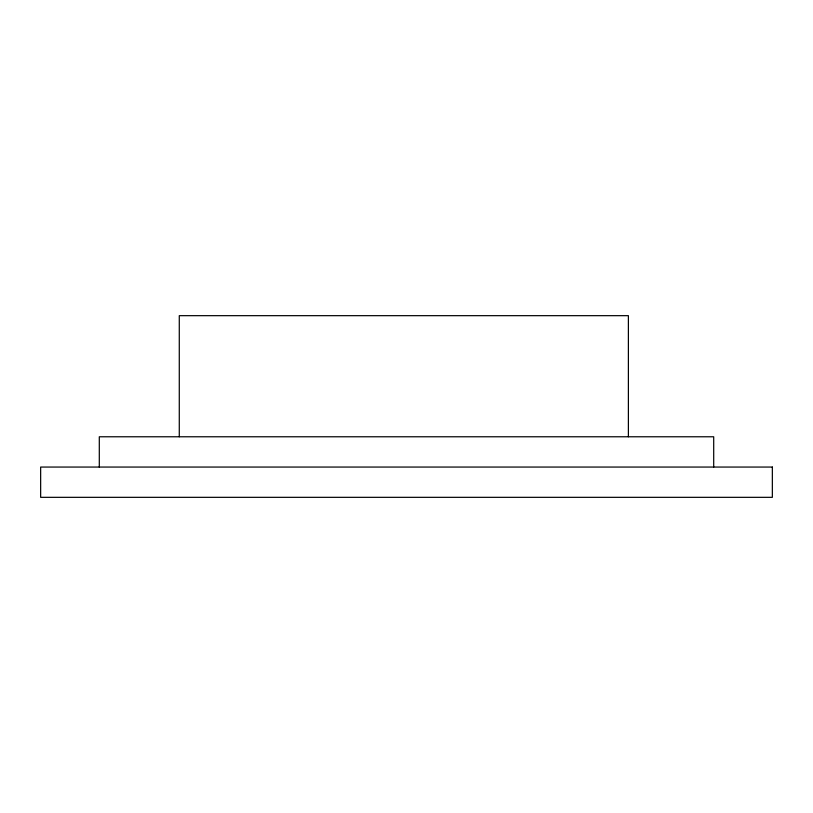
<?xml version="1.0" encoding="UTF-8"?>
<svg xmlns="http://www.w3.org/2000/svg" width="813" height="813" viewBox="0 0 813 813"><rect width="100%" height="100%" fill="white"/><g stroke="black" fill="none" stroke-linecap="round" stroke-linejoin="round"><path stroke-width="1.22" d="M713.702 467.058L713.702 436.774L99.298 436.774L99.298 467.058M628.388 436.774L628.388 315.668L179.277 315.668L179.277 436.774M772.35 467.058L40.65 467.058L40.65 497.332L772.35 497.332L772.35 467.058"/></g></svg>
